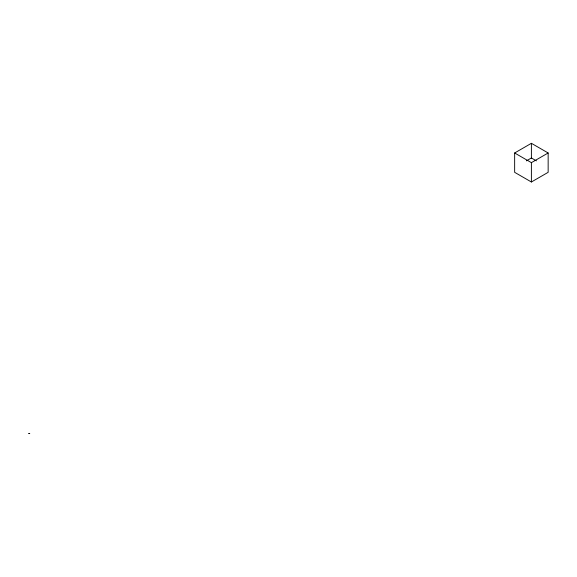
<?xml version="1.0" encoding="UTF-8"?>
<svg xmlns="http://www.w3.org/2000/svg" width="577" height="577" viewBox="0 0 577 577"><rect width="100%" height="100%" fill="white"/><g stroke="black" fill="none" stroke-linecap="round" stroke-linejoin="round"><path stroke-width="0.87" d="M514.648 152.977L531.395 143.305L548.15 152.977L548.15 172.321L531.395 181.993L514.648 172.321L514.648 152.977L531.395 162.649L548.15 152.977M526.39 160.868L531.395 157.975L536.408 160.868M531.395 143.305L531.395 158.249M531.395 162.649L531.395 181.993M29.701 433.45L28.85 433.45L29.701 433.45"/></g></svg>
